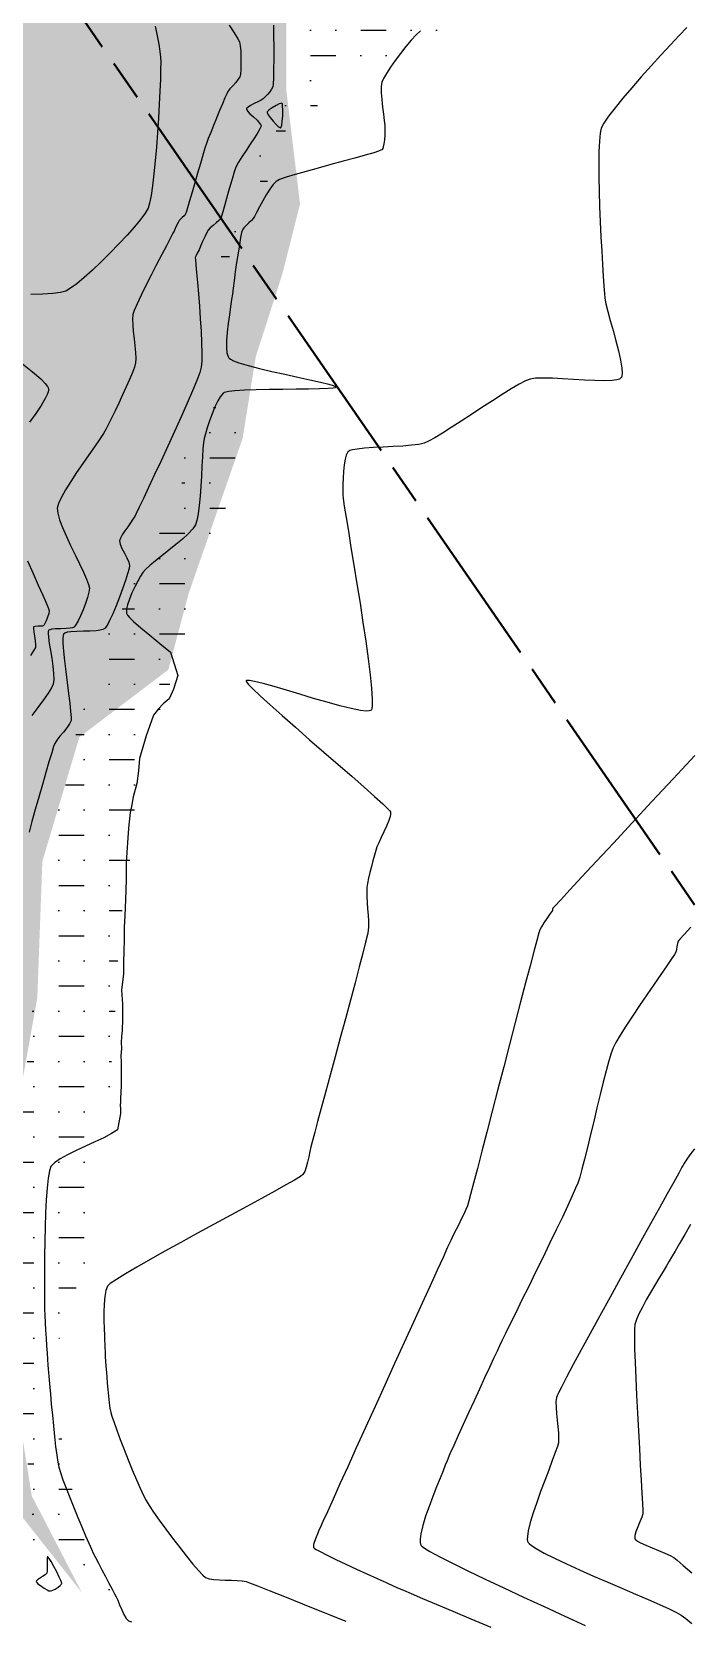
# Model space of a CAD drawing. Header units: metres. Extents: x 708941 to 724052, y 5405153 to 5413472.
# Drawn here: x 709166 to 709264.1, y 5411507.8 to 5411744.8 of the extents above; entities that cross this region are included whole.
import ezdxf

# ---------------------------------------------------------------- set-up
doc = ezdxf.new("R2010")
doc.units = ezdxf.units.M
doc.header["$LTSCALE"] = 12.7
doc.header["$MEASUREMENT"] = 0
doc.linetypes.add('ACAD_ISO08W100', pattern=[36, 24, -3, 6, -3])
for name, color, linetype in [('CONT-MJR1', 252, 'Continuous'), ('CONT-MNR1', 251, 'Continuous'), ('rio', 251, 'Continuous')]:
    doc.layers.add(name, color=color, linetype=linetype)
doc.layers.add('corte', color=214, linetype='ACAD_ISO08W100', lineweight=40)

msp = doc.modelspace()

# ---------------------------------------------------------------- hatches: boundary and pattern name
at = {"layer": 'rio'}
h = msp.add_hatch(dxfattribs=at)
h.set_pattern_fill('MUDST', color=256, scale=15, style=0)
h.paths.add_polyline_path([(709010.72, 5411936.38), (709004.98, 5411946.45), (709001.25, 5411958.08), (708996.13, 5411975.99), (709012.7, 5411962.98), (709030.78, 5411956.49), (709044.53, 5411951.18), (709074.83, 5411950.28), (709089.61, 5411951.82), (709102.43, 5411952.02), (709123.56, 5411954.63), (709134.73, 5411956.95), (709145.4, 5411956.95), (709168.41, 5411955.62), (709183.3, 5411955.53), (709187.67, 5411955.43), (709193.87, 5411958.4), (709194.56, 5411957.99), (709200.68, 5411965.39), (709203.1, 5411977.2), (709205.58, 5411984.02), (709211.33, 5411990.28), (709223.71, 5411994.78), (709231.07, 5411997.27), (709241.21, 5411994.8), (709265.58, 5411997.08), (709286.39, 5412000.38), (709297.9, 5412001.91), (709315.21, 5411997.24), (709326.72, 5411992.03), (709345.09, 5411985.93), (709355.27, 5411979.45), (709376.46, 5411975.37), (709391.72, 5411975.3), (709413.08, 5411978.61), (709438.83, 5411980.92), (709461.63, 5411986.21), (709475.6, 5411989.01), (709492.86, 5411992.74), (709503.45, 5411993.79), (709515.24, 5411993.79), (709532.63, 5411987.71), (709547.37, 5411983.51), (709564.71, 5411977.95), (709575.63, 5411973.62), (709587.68, 5411967.04), (709601.87, 5411958.6), (709607.56, 5411954.31), (709621.49, 5411940.03), (709647.9, 5411909.14), (709660.4, 5411897.76), (709669.81, 5411887.81), (709676.49, 5411876.15), (709682.2, 5411869.04), (709705.75, 5411878.05), (709736, 5411893.04), (709750.64, 5411899.41), (709758.05, 5411906.33), (709764.85, 5411916.27), (709770.13, 5411926.57), (709778.25, 5411949.25), (709785.66, 5411970.64), (709786.5, 5411979.16), (709785.1, 5411992.95), (709785.1, 5412008.74), (709787.55, 5412022.89), (709795.83, 5412039.06), (709803.3, 5412045.65), (709812.9, 5412054.28), (709814.49, 5412059.03), (709815.9, 5412060.78), (709822.13, 5412063.75), (709825.31, 5412072.01), (709847.55, 5412106.6), (709866.9, 5412128.06), (709875.05, 5412136.05), (709882.93, 5412155.32), (709888.97, 5412168.35), (709893.2, 5412182.51), (709907.24, 5412209.92), (709938.47, 5412236.97), (709971.6, 5412250.13), (709991.71, 5412252.94), (710005.1, 5412261.1), (710014.56, 5412263.33), (710040.82, 5412267.64), (710057.91, 5412266.41), (710076.56, 5412261.93), (710102.9, 5412255.3), (710112.79, 5412247.31), (710119.45, 5412240.72), (710131.28, 5412231.78), (710145.37, 5412209.63), (710149.4, 5412194.25), (710150.27, 5412166.43), (710139.83, 5412142.28), (710130.23, 5412129.69), (710126.33, 5412121.71), (710117.73, 5412100.96), (710114.13, 5412096.47), (710111.94, 5412085.44), (710111.94, 5412063.54), (710117.58, 5412054.18), (710137.74, 5412018.92), (710146.76, 5412008.05), (710171.4, 5411997.24), (710179.97, 5411993.95), (710184.25, 5412001.58), (710190.69, 5412018), (710194.77, 5412034.37), (710197.31, 5412050.49), (710197.31, 5412064.26), (710199.32, 5412079.72), (710201.37, 5412092.19), (710205.73, 5412098.48), (710214.95, 5412120.36), (710219.48, 5412128.98), (710230.13, 5412139.36), (710235.6, 5412142.44), (710241.85, 5412140.68), (710250.27, 5412138.84), (710280.27, 5412139.46), (710296.04, 5412143.18), (710311.35, 5412143.18), (710329.27, 5412144.22), (710333.88, 5412147.83), (710359.32, 5412147.31), (710368.97, 5412148.45), (710370.82, 5412151.38), (710390.46, 5412160.63), (710398.15, 5412171.03), (710408.65, 5412192.1), (710415.95, 5412204.58), (710425.69, 5412246.2), (710427.89, 5412275.36), (710429.04, 5412328.01), (710428.04, 5412335.01), (710422.46, 5412340.84), (710414.39, 5412351.33), (710395.98, 5412353.91), (710387.66, 5412360.04), (710378.34, 5412372.12), (710377.12, 5412383.36), (710377.12, 5412396.81), (710371.6, 5412397.8), (710368.77, 5412410.55), (710362.93, 5412436.03), (710362.93, 5412455.01), (710369.68, 5412482.49), (710374.05, 5412500.93), (710382.11, 5412513.13), (710396.48, 5412526.77), (710413.79, 5412540.1), (710438.62, 5412552.3), (710472.36, 5412570.37), (710507.51, 5412590.61), (710519.7, 5412579.46), (710499.92, 5412572.63), (710480.98, 5412561.98), (710445.54, 5412543.55), (710413.79, 5412532.5), (710411.05, 5412528.12), (710405.76, 5412520.43), (710394.25, 5412506.93), (710388.85, 5412494.92), (710386.47, 5412476.01), (710382.71, 5412446.17), (710388.72, 5412397.62), (710394.97, 5412383.05), (710398.02, 5412368.11), (710411.09, 5412363.15), (710426.51, 5412356), (710442.45, 5412348.49), (710447.05, 5412337.14), (710447.05, 5412315.92), (710441.78, 5412260.07), (710441.78, 5412194.92), (710437.48, 5412190.86), (710437.48, 5412179.96), (710422.82, 5412173.29), (710418.74, 5412164.82), (710409.45, 5412149.84), (710394.78, 5412136.49), (710379.86, 5412129.78), (710371.88, 5412127.03), (710311.73, 5412127.03), (710308.89, 5412124), (710254.14, 5412121.42), (710236.99, 5412126.6), (710229.16, 5412118.66), (710218.68, 5412095.96), (710213.59, 5412055.1), (710203.57, 5412019.88), (710201.34, 5412006.55), (710198.59, 5411993.54), (710194.4, 5411986.49), (710188.54, 5411983.77), (710175.67, 5411983.77), (710136.96, 5411996.55), (710120.35, 5412009.39), (710098.73, 5412043.32), (710098.73, 5412061.02), (710096.67, 5412091.87), (710100.83, 5412110.83), (710110.63, 5412117.13), (710123.77, 5412149.24), (710130.92, 5412166.36), (710128.79, 5412197.14), (710123.8, 5412211.38), (710113.15, 5412223.6), (710085.02, 5412238.46), (710058.13, 5412249.84), (710029.73, 5412249.84), (710015.06, 5412246.32), (710001.6, 5412242.56), (709992.04, 5412242.56), (709972.27, 5412238.6), (709963.64, 5412235.76), (709954.26, 5412232.26), (709954.26, 5412228.55), (709945.86, 5412220.35), (709925.83, 5412192.24), (709917.05, 5412177.32), (709899.37, 5412144.55), (709894.3, 5412133.07), (709891.48, 5412127.42), (709886.71, 5412118.47), (709886.71, 5412100.95), (709884.61, 5412095.01), (709863.2, 5412086.46), (709839.07, 5412054.84), (709818.25, 5412032.92), (709804.19, 5412017.18), (709804.19, 5411995.52), (709809.04, 5411990.11), (709796.13, 5411953.84), (709781.68, 5411916.41), (709768.27, 5411889.66), (709746.93, 5411879.08), (709713.1, 5411863.01), (709689.29, 5411855.41), (709697.02, 5411835.95), (709708.2, 5411825.46), (709725.86, 5411817.9), (709778.24, 5411813.93), (709792.75, 5411813.93), (709806.43, 5411818.64), (709820.66, 5411821.87), (709831.69, 5411824.63), (709853.8, 5411835.25), (709879.02, 5411846.88), (709921.68, 5411861.15), (709947.96, 5411871.32), (709969.09, 5411879.92), (709979.29, 5411886.02), (709982.27, 5411909.39), (709987.23, 5411923.13), (709997.03, 5411933.25), (710000.38, 5411927.93), (710000.38, 5411906.72), (709997.04, 5411893.11), (709991.96, 5411879.15), (709967.58, 5411866.46), (709951.2, 5411859.77), (709918.84, 5411852.05), (709894.39, 5411845.25), (709864.94, 5411830.28), (709840.16, 5411819.17), (709812.7, 5411811), (709801.26, 5411807.45), (709779.31, 5411803.47), (709766.14, 5411803.47), (709756.94, 5411797.7), (709737.23, 5411795.78), (709715.18, 5411796.68), (709708.1, 5411801.85), (709698.23, 5411815.71), (709693.86, 5411826.48), (709676.55, 5411857.93), (709667.66, 5411869.47), (709661.18, 5411881.7), (709649.81, 5411896.98), (709627.11, 5411919.87), (709613.01, 5411936.78), (709604.72, 5411946.98), (709591.67, 5411954.52), (709575.87, 5411964.64), (709557.6, 5411970.47), (709551.42, 5411973.23), (709538.02, 5411976.43), (709518.15, 5411979.68), (709504.01, 5411982), (709494.29, 5411985.04), (709479.8, 5411980.64), (709442.42, 5411967.64), (709425.43, 5411960.31), (709402.9, 5411951.24), (709383.6, 5411945.23), (709362.15, 5411938.26), (709331.55, 5411930.11), (709320.42, 5411924.96), (709306.56, 5411912.14), (709285.88, 5411895.62), (709279.31, 5411870.27), (709273.83, 5411857.41), (709264.69, 5411829.66), (709254.13, 5411801.64), (709246.31, 5411791.25), (709237.29, 5411777.87), (709219.52, 5411767.13), (709208.6, 5411765.29), (709203.92, 5411751.48), (709203.91, 5411735.92), (709205.94, 5411719.08), (709203.34, 5411708.78), (709199.33, 5411696.28), (709197.39, 5411684.19), (709189.35, 5411661.06), (709186.31, 5411649.66), (709173.04, 5411639.59), (709167.53, 5411621.08), (709166.78, 5411600.74), (709164.06, 5411585.63), (709162.73, 5411558.53), (709162.73, 5411546.6), (709165.95, 5411526.5), (709173.44, 5411512.03), (709050.6, 5411667.95), (709021.23, 5411751.02), (709026.33, 5411756.01), (709028.1, 5411762.18), (709028.65, 5411783.35), (709023.38, 5411795.31), (709011.24, 5411823.29), (709005.01, 5411832.77), (709001.76, 5411870.86)])
h = msp.add_hatch(dxfattribs=at)
h.set_pattern_fill('MUDST', color=256, scale=15, style=0)
h.paths.add_polyline_path([(709192.56, 5411705.54), (709196.49, 5411719.17), (709197.28, 5411726.14), (709203.14, 5411730.58), (709203.96, 5411738.14), (709204.17, 5411754.09), (709204.14, 5411760.27), (709204.5, 5411763.38), (709208.76, 5411764.04), (709211.91, 5411767.38), (709219.27, 5411767.38), (709229.21, 5411772.89), (709233.54, 5411776.08), (709238.48, 5411782.88), (709241.37, 5411786.48), (709246.31, 5411789.83), (709248.84, 5411797.35), (709249.81, 5411800.95), (709253.93, 5411801.19), (709256.32, 5411808.87), (709256.32, 5411816.27), (709258.76, 5411819.37), (709261.11, 5411820.06), (709263.85, 5411827.89), (709263.83, 5411836.58), (709264.46, 5411838.58), (709268.07, 5411838.71), (709270.18, 5411846.45), (709271.44, 5411850.09), (709271.39, 5411854.4), (709271.44, 5411857.13), (709275.24, 5411861.27), (709277.1, 5411865.03), (709278.85, 5411872.76), (709278.82, 5411876.68), (709278.92, 5411883.48), (709283.1, 5411883.69), (709284.91, 5411891.15), (709286.54, 5411899.23), (709293.61, 5411902.42), (709300.22, 5411906.63), (709301.47, 5411909.93), (709309.73, 5411918.06), (709317.35, 5411921), (709324.23, 5411927.87), (709328.8, 5411928.71), (709331.7, 5411932.11), (709338.6, 5411932.53), (709346.22, 5411936.19), (709350.21, 5411936.16), (709353.9, 5411936.1), (709364.58, 5411940.36), (709348.91, 5411932.26), (709329.89, 5411924.46), (709316.29, 5411913.26), (709304.22, 5411900.04), (709290.35, 5411890.88), (709281.5, 5411875.18), (709276.16, 5411858.14), (709271.53, 5411841.39), (709271.06, 5411839.83), (709266.8, 5411823.09), (709261.74, 5411805.43), (709253.32, 5411789.57), (709246.13, 5411773.16), (709239.89, 5411755.86), (709228.72, 5411743.85), (709212.29, 5411739.13), (709202.17, 5411724.7)])
h = msp.add_hatch(dxfattribs=at)
h.set_pattern_fill('MUDST', color=256, scale=15, style=0)
h.paths.add_polyline_path([(709179.16, 5411511.08), (709168.54, 5411517.14), (709166.1, 5411519.79), (709165.95, 5411526.5), (709164.27, 5411540.12), (709163.23, 5411550.57), (709163.29, 5411561.23), (709163.97, 5411577.83), (709166.97, 5411608.35), (709166.97, 5411617.39), (709166.48, 5411628.8), (709171.12, 5411632.64), (709174.65, 5411651.21), (709174.63, 5411655.42), (709180.23, 5411659.32), (709181.97, 5411670.76), (709186.39, 5411674.16), (709188.44, 5411677.7), (709189.06, 5411685.13), (709190.98, 5411687.88), (709193.26, 5411688.85), (709198.28, 5411684.61), (709192.38, 5411665.94), (709182.63, 5411635.29), (709179.08, 5411611.27), (709178.15, 5411594.86), (709175.73, 5411567.01), (709168.9, 5411546.43), (709171.19, 5411529.32)])

# ---------------------------------------------------------------- linework, layer by layer
at = {"layer": 'CONT-MJR1', "elevation": 230, "flags": 128}
msp.add_lwpolyline([(709263.59, 5411745.41), (709262.45, 5411744.2), (709261.15, 5411742.8), (709259.74, 5411741.28), (709258.28, 5411739.67), (709256.8, 5411738.03), (709255.38, 5411736.41), (709254.06, 5411734.86), (709252.89, 5411733.43), (709251.93, 5411732.18), (709251.23, 5411731.16), (709250.84, 5411730.41), (709250.67, 5411729.63), (709250.56, 5411728.45), (709250.49, 5411726.93), (709250.47, 5411725.13), (709250.48, 5411723.11), (709250.53, 5411720.95), (709250.6, 5411718.7), (709250.69, 5411716.42), (709250.79, 5411714.18), (709250.9, 5411712.04), (709251.02, 5411710.07), (709251.13, 5411708.32), (709251.23, 5411706.86), (709251.31, 5411705.76), (709251.38, 5411705.07), (709251.53, 5411704.21), (709251.81, 5411703.06), (709252.19, 5411701.7), (709252.6, 5411700.22), (709253.03, 5411698.69), (709253.41, 5411697.19), (709253.72, 5411695.81), (709253.92, 5411694.63), (709253.96, 5411693.88), (709253.91, 5411693.45), (709253.84, 5411693.25), (709253.78, 5411693.17), (709253.72, 5411693.11), (709253.55, 5411693), (709253.17, 5411692.88), (709252.45, 5411692.79), (709251.28, 5411692.74), (709249.88, 5411692.77), (709248.33, 5411692.84), (709246.7, 5411692.94), (709245.08, 5411693.04), (709243.55, 5411693.12), (709242.18, 5411693.15), (709241.05, 5411693.12), (709240.24, 5411692.99), (709239.56, 5411692.71), (709238.61, 5411692.21), (709237.43, 5411691.52), (709236.08, 5411690.69), (709234.61, 5411689.75), (709233.06, 5411688.75), (709231.49, 5411687.73), (709229.95, 5411686.72), (709228.49, 5411685.78), (709227.16, 5411684.94), (709226.01, 5411684.24), (709225.09, 5411683.73), (709224.45, 5411683.44), (709223.65, 5411683.25), (709222.56, 5411683.12), (709221.25, 5411683.01), (709219.81, 5411682.92), (709218.32, 5411682.85), (709216.87, 5411682.77), (709215.55, 5411682.68), (709214.43, 5411682.56), (709213.74, 5411682.43), (709213.37, 5411682.32), (709213.2, 5411682.24), (709213.14, 5411682.19), (709213.08, 5411682.13), (709212.97, 5411681.96), (709212.83, 5411681.63), (709212.67, 5411681.05), (709212.52, 5411680.19), (709212.42, 5411679.22), (709212.36, 5411678.22), (709212.33, 5411677.26), (709212.31, 5411676.42), (709212.31, 5411675.77), (709212.37, 5411675.18), (709212.54, 5411674.02), (709212.8, 5411672.37), (709213.14, 5411670.3), (709213.53, 5411667.9), (709213.97, 5411665.26), (709214.42, 5411662.46), (709214.88, 5411659.58), (709215.32, 5411656.7), (709215.73, 5411653.91), (709216.09, 5411651.29), (709216.39, 5411648.92), (709216.59, 5411646.89), (709216.7, 5411645.27), (709216.69, 5411644.34), (709216.64, 5411643.87), (709216.57, 5411643.69), (709216.53, 5411643.63), (709216.46, 5411643.59), (709216.26, 5411643.52), (709215.81, 5411643.5), (709214.96, 5411643.59), (709213.56, 5411643.86), (709211.86, 5411644.28), (709209.96, 5411644.8), (709207.94, 5411645.39), (709205.89, 5411646), (709203.9, 5411646.6), (709202.06, 5411647.14), (709200.45, 5411647.6), (709199.17, 5411647.92), (709198.43, 5411648.05), (709198.08, 5411648.07), (709197.95, 5411648.04), (709197.92, 5411648.01), (709197.92, 5411647.97), (709197.98, 5411647.84), (709198.23, 5411647.52), (709198.83, 5411646.87), (709199.98, 5411645.77), (709201.48, 5411644.4), (709203.26, 5411642.81), (709205.25, 5411641.07), (709207.36, 5411639.23), (709209.51, 5411637.37), (709211.64, 5411635.53), (709213.66, 5411633.77), (709215.49, 5411632.17), (709217.06, 5411630.77), (709218.29, 5411629.64), (709218.98, 5411628.97), (709219.3, 5411628.62), (709219.41, 5411628.48), (709219.43, 5411628.43), (709219.44, 5411628.34), (709219.44, 5411628.13), (709219.38, 5411627.76), (709219.19, 5411627.17), (709218.85, 5411626.34), (709218.44, 5411625.47), (709218.02, 5411624.62), (709217.66, 5411623.86), (709217.41, 5411623.25), (709217.25, 5411622.71), (709217.04, 5411622.01), (709216.81, 5411621.18), (709216.57, 5411620.3), (709216.35, 5411619.41), (709216.15, 5411618.56), (709215.99, 5411617.8), (709215.9, 5411617.2), (709215.88, 5411616.59), (709215.9, 5411615.81), (709215.94, 5411614.93), (709216.01, 5411613.99), (709216.07, 5411613.05), (709216.12, 5411612.15), (709216.14, 5411611.37), (709216.1, 5411610.74), (709215.99, 5411610.16), (709215.71, 5411609.02), (709215.29, 5411607.39), (709214.76, 5411605.35), (709214.14, 5411602.99), (709213.45, 5411600.38), (709212.71, 5411597.62), (709211.94, 5411594.78), (709211.18, 5411591.94), (709210.44, 5411589.19), (709209.74, 5411586.61), (709209.1, 5411584.28), (709208.56, 5411582.28), (709208.13, 5411580.69), (709207.83, 5411579.6), (709207.69, 5411579.09), (709207.56, 5411578.54), (709207.41, 5411577.84), (709207.25, 5411577.05), (709207.07, 5411576.24), (709206.86, 5411575.48), (709206.63, 5411574.84), (709206.38, 5411574.38), (709206, 5411574.1), (709205.13, 5411573.58), (709203.82, 5411572.84), (709202.16, 5411571.91), (709200.19, 5411570.83), (709197.99, 5411569.63), (709195.62, 5411568.34), (709193.15, 5411566.99), (709190.65, 5411565.63), (709188.18, 5411564.27), (709185.8, 5411562.95), (709183.58, 5411561.71), (709181.6, 5411560.58), (709179.9, 5411559.58), (709178.56, 5411558.76), (709177.65, 5411558.14), (709177.23, 5411557.76), (709176.99, 5411557.12), (709176.83, 5411556.2), (709176.74, 5411555.09), (709176.7, 5411553.87), (709176.71, 5411552.62), (709176.74, 5411551.45), (709176.78, 5411550.42), (709176.81, 5411549.63), (709176.83, 5411549.16), (709176.84, 5411548.64), (709176.87, 5411547.98), (709176.91, 5411547.25), (709176.96, 5411546.52), (709177, 5411545.86), (709177.04, 5411545.34), (709177.08, 5411544.88), (709177.13, 5411544.17), (709177.2, 5411543.3), (709177.28, 5411542.33), (709177.38, 5411541.33), (709177.49, 5411540.38), (709177.6, 5411539.55), (709177.73, 5411538.92), (709177.9, 5411538.35), (709178.21, 5411537.44), (709178.64, 5411536.27), (709179.15, 5411534.91), (709179.72, 5411533.42), (709180.33, 5411531.87), (709180.94, 5411530.35), (709181.54, 5411528.9), (709182.1, 5411527.62), (709182.59, 5411526.56), (709182.98, 5411525.8), (709183.44, 5411525.06), (709184.12, 5411524.06), (709184.96, 5411522.87), (709185.92, 5411521.54), (709186.95, 5411520.16), (709188, 5411518.79), (709189.03, 5411517.48), (709189.98, 5411516.31), (709190.8, 5411515.35), (709191.44, 5411514.66), (709191.87, 5411514.31), (709192.38, 5411514.13), (709193.08, 5411514.01), (709193.91, 5411513.95), (709194.8, 5411513.92), (709195.7, 5411513.9), (709196.56, 5411513.87), (709197.31, 5411513.82), (709197.89, 5411513.73), (709198.42, 5411513.54), (709199.59, 5411513.09), (709201.35, 5411512.39), (709203.61, 5411511.49), (709206.31, 5411510.4), (709209.39, 5411509.16), (709212.77, 5411507.79)], dxfattribs=at)
at = {"layer": 'CONT-MNR1', "flags": 128}
for points, elevation in [([(709201.96, 5411745.77), (709201.99, 5411744.15), (709202.01, 5411742.42), (709202.01, 5411740.73), (709201.99, 5411739.17), (709201.97, 5411737.88), (709201.93, 5411736.96), (709201.89, 5411736.54), (709201.71, 5411736.22), (709201.42, 5411735.83), (709201.08, 5411735.42), (709200.73, 5411735.06), (709200.46, 5411734.79), (709200.14, 5411734.59), (709199.65, 5411734.34), (709199.09, 5411734.06), (709198.54, 5411733.77), (709198.2, 5411733.55), (709198.02, 5411733.4), (709197.96, 5411733.31), (709197.95, 5411733.26), (709197.95, 5411733.22), (709197.99, 5411733.11), (709198.15, 5411732.9), (709198.47, 5411732.56), (709198.99, 5411732.08), (709199.53, 5411731.58), (709199.87, 5411731.21), (709200.05, 5411730.97), (709200.12, 5411730.83), (709200.13, 5411730.77), (709200.13, 5411730.72), (709200.09, 5411730.58), (709199.96, 5411730.29), (709199.66, 5411729.77), (709199.15, 5411728.95), (709198.53, 5411728.03), (709197.89, 5411727.07), (709197.28, 5411726.14), (709196.76, 5411725.31), (709196.42, 5411724.66), (709196.18, 5411724.03), (709195.91, 5411723.16), (709195.6, 5411722.13), (709195.29, 5411721.01), (709194.99, 5411719.89), (709194.7, 5411718.84), (709194.45, 5411717.95), (709194.25, 5411717.29), (709194.12, 5411716.95), (709193.85, 5411716.64), (709193.43, 5411716.27), (709192.97, 5411715.89), (709192.55, 5411715.52), (709192.25, 5411715.21), (709192.04, 5411714.83), (709191.74, 5411714.22), (709191.42, 5411713.51), (709191.12, 5411712.83), (709190.88, 5411712.28), (709190.76, 5411712.01), (709190.62, 5411711.74), (709190.44, 5411711.41), (709190.33, 5411711.14), (709190.35, 5411710.83), (709190.42, 5411710.04), (709190.52, 5411708.86), (709190.65, 5411707.38), (709190.79, 5411705.68), (709190.94, 5411703.85), (709191.07, 5411701.97), (709191.19, 5411700.12), (709191.27, 5411698.4), (709191.31, 5411696.87), (709191.3, 5411695.64), (709191.21, 5411694.78), (709190.99, 5411693.99), (709190.54, 5411692.78), (709189.9, 5411691.22), (709189.12, 5411689.38), (709188.22, 5411687.35), (709187.25, 5411685.19), (709186.24, 5411682.99), (709185.24, 5411680.81), (709184.27, 5411678.74), (709183.37, 5411676.84), (709182.59, 5411675.19), (709181.96, 5411673.87), (709181.51, 5411672.95), (709181.29, 5411672.51), (709181.03, 5411672.08), (709180.67, 5411671.55), (709180.25, 5411670.96), (709179.82, 5411670.36), (709179.44, 5411669.78), (709179.17, 5411669.26), (709179.05, 5411668.86), (709179.13, 5411668.37), (709179.4, 5411667.74), (709179.76, 5411667.03), (709180.13, 5411666.33), (709180.41, 5411665.69), (709180.53, 5411665.19), (709180.45, 5411664.74), (709180.23, 5411663.97), (709179.9, 5411662.94), (709179.49, 5411661.74), (709179.02, 5411660.46), (709178.52, 5411659.18), (709178.03, 5411657.99), (709177.56, 5411656.98), (709177.22, 5411656.35), (709177, 5411656), (709176.87, 5411655.85), (709176.81, 5411655.8), (709176.74, 5411655.75), (709176.54, 5411655.66), (709176.17, 5411655.56), (709175.55, 5411655.47), (709174.63, 5411655.42), (709173.64, 5411655.41), (709172.66, 5411655.38), (709171.78, 5411655.33), (709171.22, 5411655.24), (709170.9, 5411655.13), (709170.75, 5411655.03), (709170.7, 5411654.98), (709170.67, 5411654.92), (709170.62, 5411654.76), (709170.58, 5411654.38), (709170.59, 5411653.64), (709170.67, 5411652.42), (709170.82, 5411650.97), (709171.01, 5411649.38), (709171.22, 5411647.73), (709171.42, 5411646.13), (709171.61, 5411644.68), (709171.75, 5411643.45), (709171.83, 5411642.56), (709171.81, 5411642.08), (709171.58, 5411641.6), (709171.17, 5411641.01), (709170.66, 5411640.37), (709170.14, 5411639.74), (709169.69, 5411639.16), (709169.39, 5411638.68), (709169.21, 5411638.2), (709168.92, 5411637.26), (709168.52, 5411635.94), (709168.06, 5411634.35), (709167.54, 5411632.56), (709167.01, 5411630.68), (709166.48, 5411628.8), (709165.98, 5411627.02), (709165.54, 5411625.42)], 228), ([(709184.36, 5411745.61), (709184.65, 5411744.19), (709184.89, 5411742.91), (709185.06, 5411741.81), (709185.15, 5411740.97), (709185.17, 5411740.24), (709185.16, 5411739.12), (709185.12, 5411737.65), (709185.05, 5411735.91), (709184.95, 5411733.97), (709184.84, 5411731.89), (709184.7, 5411729.74), (709184.54, 5411727.59), (709184.36, 5411725.51), (709184.17, 5411723.57), (709183.97, 5411721.82), (709183.75, 5411720.35), (709183.52, 5411719.21), (709183.29, 5411718.47), (709182.87, 5411717.75), (709182.17, 5411716.8), (709181.25, 5411715.69), (709180.15, 5411714.44), (709178.93, 5411713.13), (709177.64, 5411711.79), (709176.31, 5411710.48), (709175.01, 5411709.25), (709173.78, 5411708.14), (709172.68, 5411707.21), (709171.74, 5411706.52), (709171.02, 5411706.09), (709170.25, 5411705.89), (709169.07, 5411705.75), (709167.56, 5411705.66), (709165.81, 5411705.62)], 226), ([(709195.37, 5411745.78), (709196.14, 5411744.59), (709196.67, 5411743.72), (709196.9, 5411743.25), (709197.02, 5411742.66), (709197.09, 5411741.85), (709197.12, 5411740.94), (709197.12, 5411740), (709197.1, 5411739.15), (709197.04, 5411738.47), (709196.97, 5411738.06), (709196.74, 5411737.68), (709196.35, 5411737.21), (709195.9, 5411736.72), (709195.48, 5411736.27), (709195.19, 5411735.89), (709195.02, 5411735.54), (709194.73, 5411734.9), (709194.36, 5411734.03), (709193.94, 5411733.01), (709193.49, 5411731.91), (709193.04, 5411730.8), (709192.63, 5411729.76), (709192.27, 5411728.84), (709192.01, 5411728.13), (709191.77, 5411727.41), (709191.46, 5411726.38), (709191.08, 5411725.11), (709190.67, 5411723.7), (709190.25, 5411722.25), (709189.84, 5411720.85), (709189.47, 5411719.58), (709189.16, 5411718.54), (709188.95, 5411717.82), (709188.84, 5411717.51), (709188.66, 5411717.31), (709188.38, 5411717.08), (709188.11, 5411716.85), (709187.91, 5411716.65), (709187.75, 5411716.35), (709187.54, 5411715.9), (709187.34, 5411715.42), (709187.17, 5411715.06), (709187, 5411714.72), (709186.6, 5411713.97), (709186.03, 5411712.88), (709185.33, 5411711.55), (709184.55, 5411710.05), (709183.75, 5411708.48), (709182.97, 5411706.93), (709182.26, 5411705.48), (709181.66, 5411704.22), (709181.24, 5411703.23), (709181.03, 5411702.61), (709180.96, 5411701.92), (709181, 5411701.05), (709181.09, 5411700.06), (709181.21, 5411699), (709181.33, 5411697.94), (709181.43, 5411696.95), (709181.47, 5411696.07), (709181.41, 5411695.39), (709181.25, 5411694.79), (709180.95, 5411693.96), (709180.54, 5411692.95), (709180.04, 5411691.82), (709179.5, 5411690.62), (709178.94, 5411689.41), (709178.38, 5411688.24), (709177.86, 5411687.17), (709177.4, 5411686.26), (709177.04, 5411685.56), (709176.64, 5411684.89), (709176.04, 5411683.99), (709175.29, 5411682.91), (709174.44, 5411681.69), (709173.54, 5411680.38), (709172.63, 5411679.05), (709171.76, 5411677.74), (709170.99, 5411676.5), (709170.37, 5411675.38), (709169.94, 5411674.44), (709169.75, 5411673.73), (709169.82, 5411673), (709170.1, 5411672.02), (709170.55, 5411670.85), (709171.11, 5411669.54), (709171.75, 5411668.16), (709172.41, 5411666.77), (709173.06, 5411665.43), (709173.64, 5411664.21), (709174.11, 5411663.16), (709174.43, 5411662.34), (709174.55, 5411661.82), (709174.47, 5411661.22), (709174.27, 5411660.44), (709173.97, 5411659.54), (709173.61, 5411658.6), (709173.23, 5411657.71), (709172.85, 5411656.93), (709172.57, 5411656.44), (709172.39, 5411656.17), (709172.29, 5411656.05), (709172.25, 5411656.01), (709172.18, 5411655.97), (709172.01, 5411655.9), (709171.67, 5411655.83), (709171.09, 5411655.79), (709170.28, 5411655.77), (709169.48, 5411655.75), (709168.95, 5411655.7), (709168.64, 5411655.62), (709168.51, 5411655.55), (709168.46, 5411655.5), (709168.44, 5411655.46), (709168.41, 5411655.34), (709168.4, 5411655.05), (709168.44, 5411654.49), (709168.57, 5411653.58), (709168.74, 5411652.51), (709168.92, 5411651.36), (709169.08, 5411650.2), (709169.2, 5411649.12), (709169.23, 5411648.21), (709169.15, 5411647.52), (709168.89, 5411646.95), (709168.39, 5411646.15), (709167.7, 5411645.16), (709166.87, 5411644.04), (709165.95, 5411642.84)], 227), ([(709223.89, 5411744.91), (709223.26, 5411744.31), (709222.52, 5411743.51), (709221.73, 5411742.56), (709220.92, 5411741.53), (709220.14, 5411740.48), (709219.43, 5411739.47), (709218.84, 5411738.55), (709218.39, 5411737.79), (709218.15, 5411737.25), (709218.05, 5411736.59), (709218.05, 5411735.69), (709218.12, 5411734.65), (709218.23, 5411733.55), (709218.36, 5411732.48), (709218.48, 5411731.53), (709218.57, 5411730.79), (709218.6, 5411730.35), (709218.58, 5411729.9), (709218.56, 5411729.32), (709218.51, 5411728.67), (709218.43, 5411728.05), (709218.34, 5411727.62), (709218.26, 5411727.37), (709218.19, 5411727.24), (709218.15, 5411727.19), (709218.12, 5411727.16), (709217.99, 5411727.1), (709217.64, 5411726.97), (709216.92, 5411726.74), (709215.67, 5411726.37), (709214.12, 5411725.95), (709212.37, 5411725.47), (709210.51, 5411724.97), (709208.64, 5411724.46), (709206.85, 5411723.96), (709205.23, 5411723.49), (709203.88, 5411723.08), (709202.89, 5411722.73), (709202.36, 5411722.47), (709201.92, 5411722.02), (709201.43, 5411721.32), (709200.9, 5411720.47), (709200.38, 5411719.55), (709199.89, 5411718.65), (709199.47, 5411717.85), (709199.15, 5411717.25), (709198.96, 5411716.93), (709198.69, 5411716.64), (709198.32, 5411716.29), (709197.91, 5411715.91), (709197.56, 5411715.55), (709197.34, 5411715.24), (709197.23, 5411714.86), (709197.08, 5411714.09), (709196.9, 5411713.01), (709196.7, 5411711.74), (709196.48, 5411710.35), (709196.28, 5411708.96), (709196.1, 5411707.65), (709195.95, 5411706.52), (709195.85, 5411705.67), (709195.74, 5411704.85), (709195.59, 5411703.79), (709195.41, 5411702.58), (709195.23, 5411701.29), (709195.08, 5411699.98), (709194.99, 5411698.75), (709194.98, 5411697.65), (709195.05, 5411696.91), (709195.16, 5411696.48), (709195.26, 5411696.25), (709195.32, 5411696.16), (709195.38, 5411696.09), (709195.56, 5411695.95), (709196, 5411695.73), (709196.83, 5411695.42), (709198.22, 5411695.01), (709199.89, 5411694.57), (709201.75, 5411694.13), (709203.69, 5411693.7), (709205.6, 5411693.28), (709207.4, 5411692.89), (709208.97, 5411692.53), (709210.21, 5411692.22), (709210.9, 5411692.01), (709211.21, 5411691.89), (709211.3, 5411691.82), (709211.31, 5411691.79), (709211.29, 5411691.76), (709211.19, 5411691.71), (709210.86, 5411691.65), (709210.13, 5411691.58), (709208.83, 5411691.53), (709207.2, 5411691.49), (709205.34, 5411691.47), (709203.35, 5411691.45), (709201.34, 5411691.43), (709199.42, 5411691.39), (709197.67, 5411691.33), (709196.22, 5411691.24), (709195.33, 5411691.15), (709194.86, 5411691.05), (709194.65, 5411690.98), (709194.58, 5411690.94), (709194.5, 5411690.88), (709194.32, 5411690.7), (709194.05, 5411690.36), (709193.7, 5411689.76), (709193.26, 5411688.85), (709192.84, 5411687.83), (709192.45, 5411686.77), (709192.11, 5411685.74), (709191.84, 5411684.84), (709191.64, 5411684.13), (709191.54, 5411683.51), (709191.46, 5411682.57), (709191.38, 5411681.38), (709191.31, 5411680.01), (709191.23, 5411678.53), (709191.14, 5411677.01), (709191.04, 5411675.51), (709190.92, 5411674.12), (709190.77, 5411672.89), (709190.58, 5411671.91), (709190.36, 5411671.24), (709189.94, 5411670.64), (709189.27, 5411669.93), (709188.41, 5411669.14), (709187.44, 5411668.31), (709186.4, 5411667.47), (709185.36, 5411666.65), (709184.4, 5411665.88), (709183.56, 5411665.19), (709182.91, 5411664.61), (709182.51, 5411664.17), (709182.16, 5411663.62), (709181.75, 5411662.88), (709181.31, 5411662.03), (709180.89, 5411661.1), (709180.52, 5411660.18), (709180.23, 5411659.32), (709180.09, 5411658.72), (709180.06, 5411658.34), (709180.06, 5411658.12), (709180.08, 5411658.03), (709180.11, 5411657.97), (709180.21, 5411657.8), (709180.51, 5411657.46), (709181.13, 5411656.86), (709182.2, 5411655.92), (709183.54, 5411654.81), (709185.04, 5411653.58), (709186.64, 5411652.28), (709186.64, 5411652.28), (709186.64, 5411652.28), (709187.74, 5411648.81), (709187.1, 5411646.75), (709186.41, 5411645.32), (709185.52, 5411644.59), (709184.83, 5411643.85), (709184.83, 5411643.85), (709184.83, 5411643.85), (709184.83, 5411643.85), (709184.83, 5411643.85), (709184.1, 5411642.89), (709182.98, 5411639.78), (709181.99, 5411636.42), (709181.86, 5411634.56), (709181.61, 5411632.7), (709181.61, 5411632.7), (709181.07, 5411630.69), (709181.07, 5411630.69), (709181.07, 5411630.69), (709181.07, 5411630.69), (709181.07, 5411630.69), (709181.07, 5411630.69), (709180.82, 5411629.29), (709180.62, 5411628.35), (709180.62, 5411628.35), (709180.62, 5411628.35), (709180.38, 5411626.06), (709180.38, 5411626.06), (709180.02, 5411620.97), (709180.02, 5411618.31), (709179.9, 5411615.41), (709179.81, 5411612.99), (709179.73, 5411611.27), (709179.73, 5411609.47), (709179.66, 5411607.6), (709179.63, 5411606.18), (709179.63, 5411604.33), (709179.33, 5411601.89), (709179.48, 5411599.81), (709179.48, 5411598.63), (709179.47, 5411597.55), (709179.42, 5411595.85), (709179.33, 5411594.97), (709179.29, 5411594.1), (709179.33, 5411593.18), (709179.24, 5411592.07), (709179.29, 5411591.2), (709179.29, 5411590.6), (709179.29, 5411589.54), (709179.29, 5411588.71), (709179.29, 5411587.56), (709179.22, 5411586.72), (709179.19, 5411585.66), (709179.19, 5411585.17), (709179.19, 5411585.17), (709179.13, 5411584.75), (709179.19, 5411584.2), (709179.19, 5411583.5), (709179.19, 5411583.5), (709179.19, 5411583.5), (709179.19, 5411583.5), (709179.19, 5411583.5), (709178.73, 5411581.06), (709177.82, 5411580.5), (709176.67, 5411579.89), (709175.36, 5411579.27), (709173.97, 5411578.62), (709172.59, 5411577.98), (709171.3, 5411577.34), (709170.18, 5411576.73), (709169.32, 5411576.14), (709168.8, 5411575.59), (709168.58, 5411574.94), (709168.39, 5411573.84), (709168.24, 5411572.37), (709168.12, 5411570.6), (709168.02, 5411568.63), (709167.95, 5411566.53), (709167.9, 5411564.39), (709167.87, 5411562.28), (709167.85, 5411560.29), (709167.84, 5411558.5), (709167.84, 5411556.99), (709167.85, 5411555.84), (709167.85, 5411555.12), (709167.86, 5411554.35), (709167.9, 5411553.4), (709167.95, 5411552.32), (709168.01, 5411551.17), (709168.08, 5411549.99), (709168.16, 5411548.84), (709168.23, 5411547.76), (709168.3, 5411546.81), (709168.36, 5411546.03), (709168.42, 5411545.36), (709168.5, 5411544.37), (709168.6, 5411543.14), (709168.73, 5411541.71), (709168.86, 5411540.16), (709169.02, 5411538.54), (709169.18, 5411536.91), (709169.34, 5411535.33), (709169.51, 5411533.87), (709169.68, 5411532.57), (709169.84, 5411531.52), (709169.99, 5411530.76), (709170.23, 5411529.95), (709170.6, 5411528.89), (709171.07, 5411527.63), (709171.62, 5411526.23), (709172.21, 5411524.76), (709172.82, 5411523.28), (709173.42, 5411521.86), (709173.98, 5411520.55), (709174.47, 5411519.42), (709174.85, 5411518.53), (709175.11, 5411517.96), (709175.44, 5411517.28), (709175.88, 5411516.43), (709176.39, 5411515.46), (709176.93, 5411514.45), (709177.45, 5411513.47), (709177.92, 5411512.59), (709178.3, 5411511.9), (709178.53, 5411511.45), (709178.77, 5411510.93), (709179.05, 5411510.26), (709179.36, 5411509.51), (709179.69, 5411508.79), (709180.03, 5411508.2), (709180.36, 5411507.84), (709180.8, 5411507.71)], 229), ([(709164.58, 5411695.28), (709166.08, 5411694.06), (709167.29, 5411693.01), (709167.97, 5411692.31), (709168.3, 5411691.89), (709168.42, 5411691.67), (709168.44, 5411691.57), (709168.45, 5411691.47), (709168.43, 5411691.23), (709168.3, 5411690.8), (709167.97, 5411690.1), (709167.35, 5411689.05), (709166.55, 5411687.86), (709165.63, 5411686.57)], 226), ([(709165.31, 5411665.87), (709166.15, 5411663.98), (709166.92, 5411662.27), (709167.58, 5411660.79), (709168.1, 5411659.61), (709168.44, 5411658.81), (709168.56, 5411658.46), (709168.49, 5411658.06), (709168.32, 5411657.51), (709168.09, 5411656.95), (709167.9, 5411656.56), (709167.78, 5411656.35), (709167.71, 5411656.25), (709167.68, 5411656.23), (709167.64, 5411656.2), (709167.53, 5411656.17), (709167.3, 5411656.14), (709166.92, 5411656.13), (709166.48, 5411656.12), (709166.22, 5411656.03), (709166.2, 5411655.78), (709166.26, 5411655.29), (709166.37, 5411654.66), (709166.46, 5411653.99), (709166.52, 5411653.39), (709166.49, 5411652.96), (709166.28, 5411652.59), (709165.74, 5411651.8)], 226), ([(709264.77, 5411636.87), (709261.54, 5411633.4), (709258.4, 5411630.02), (709255.42, 5411626.81), (709252.64, 5411623.82), (709250.14, 5411621.12), (709247.95, 5411618.77), (709246.15, 5411616.83), (709244.79, 5411615.36), (709243.93, 5411614.43), (709243.63, 5411614.1), (709243.59, 5411613.94), (709243.56, 5411613.77), (709243.43, 5411613.58), (709243.12, 5411613.14), (709242.72, 5411612.55), (709242.29, 5411611.91), (709241.91, 5411611.32), (709241.66, 5411610.87), (709241.53, 5411610.41), (709241.23, 5411609.31), (709240.79, 5411607.66), (709240.23, 5411605.53), (709239.56, 5411602.99), (709238.82, 5411600.14), (709238.02, 5411597.05), (709237.17, 5411593.79), (709236.31, 5411590.45), (709235.44, 5411587.11), (709234.6, 5411583.85), (709233.79, 5411580.73), (709233.04, 5411577.86), (709232.37, 5411575.29), (709231.8, 5411573.12), (709231.35, 5411571.42), (709231.04, 5411570.26), (709230.89, 5411569.74), (709230.66, 5411569.19), (709230.35, 5411568.51), (709229.98, 5411567.75), (709229.59, 5411566.97), (709229.21, 5411566.22), (709228.87, 5411565.55), (709228.61, 5411565.01), (709228.4, 5411564.55), (709227.94, 5411563.55), (709227.26, 5411562.05), (709226.38, 5411560.12), (709225.33, 5411557.82), (709224.15, 5411555.22), (709222.85, 5411552.38), (709221.47, 5411549.35), (709220.04, 5411546.2), (709218.58, 5411543), (709217.12, 5411539.8), (709215.7, 5411536.66), (709214.33, 5411533.65), (709213.05, 5411530.84), (709211.88, 5411528.27), (709210.86, 5411526.01), (709210.01, 5411524.13), (709209.35, 5411522.69), (709208.93, 5411521.74), (709208.76, 5411521.36), (709208.58, 5411520.91), (709208.33, 5411520.32), (709208.1, 5411519.7), (709207.97, 5411519.24), (709207.93, 5411518.96), (709207.94, 5411518.82), (709207.96, 5411518.77), (709207.98, 5411518.74), (709208.08, 5411518.66), (709208.36, 5411518.49), (709208.95, 5411518.17), (709210, 5411517.64), (709211.29, 5411517.01), (709212.77, 5411516.31), (709214.34, 5411515.58), (709215.91, 5411514.86), (709217.42, 5411514.17), (709218.78, 5411513.55), (709219.9, 5411513.04), (709220.71, 5411512.68), (709221.34, 5411512.41), (709222.52, 5411511.91), (709224.18, 5411511.21), (709226.25, 5411510.33), (709228.69, 5411509.31), (709231.41, 5411508.16), (709234.38, 5411506.92)], 231), ([(709264.2, 5411611.29), (709263.19, 5411610.2), (709262.54, 5411609.48), (709262.29, 5411609.19), (709262.19, 5411608.84), (709262.11, 5411608.37), (709262.04, 5411607.89), (709261.96, 5411607.53), (709261.76, 5411607.22), (709261.29, 5411606.53), (709260.59, 5411605.51), (709259.72, 5411604.23), (709258.72, 5411602.77), (709257.65, 5411601.2), (709256.56, 5411599.59), (709255.5, 5411597.99), (709254.52, 5411596.5), (709253.68, 5411595.16), (709253.03, 5411594.07), (709252.62, 5411593.27), (709252.33, 5411592.49), (709251.98, 5411591.34), (709251.58, 5411589.88), (709251.14, 5411588.18), (709250.68, 5411586.31), (709250.2, 5411584.34), (709249.71, 5411582.32), (709249.24, 5411580.34), (709248.78, 5411578.44), (709248.35, 5411576.71), (709247.95, 5411575.2), (709247.62, 5411573.98), (709247.34, 5411573.13), (709247.02, 5411572.35), (709246.52, 5411571.21), (709245.84, 5411569.76), (709245.04, 5411568.06), (709244.13, 5411566.16), (709243.14, 5411564.12), (709242.11, 5411561.99), (709241.05, 5411559.84), (709240.02, 5411557.72), (709239.02, 5411555.69), (709238.09, 5411553.8), (709237.26, 5411552.12), (709236.56, 5411550.69), (709236.02, 5411549.58), (709235.67, 5411548.84), (709235.3, 5411548.05), (709234.79, 5411546.96), (709234.17, 5411545.61), (709233.45, 5411544.07), (709232.68, 5411542.4), (709231.87, 5411540.65), (709231.06, 5411538.88), (709230.27, 5411537.15), (709229.53, 5411535.51), (709228.86, 5411534.02), (709228.29, 5411532.75), (709227.86, 5411531.73), (709227.58, 5411531.05), (709227.25, 5411530.23), (709226.81, 5411529.13), (709226.29, 5411527.83), (709225.73, 5411526.4), (709225.17, 5411524.91), (709224.66, 5411523.44), (709224.24, 5411522.06), (709223.95, 5411520.84), (709223.84, 5411520.04), (709223.84, 5411519.56), (709223.89, 5411519.3), (709223.92, 5411519.2), (709223.96, 5411519.14), (709224.1, 5411519), (709224.49, 5411518.71), (709225.31, 5411518.21), (709226.79, 5411517.41), (709228.68, 5411516.43), (709230.95, 5411515.32), (709233.51, 5411514.08), (709236.3, 5411512.76), (709239.25, 5411511.38), (709242.31, 5411509.97), (709245.4, 5411508.55), (709248.45, 5411507.16)], 232), ([(709264.72, 5411578.25), (709264.05, 5411577.31), (709263.6, 5411576.67), (709263.42, 5411576.42), (709263.3, 5411576.23), (709263.16, 5411575.99), (709263.05, 5411575.8), (709262.87, 5411575.48), (709262.39, 5411574.62), (709261.65, 5411573.28), (709260.67, 5411571.53), (709259.51, 5411569.43), (709258.19, 5411567.06), (709256.76, 5411564.47), (709255.25, 5411561.74), (709253.7, 5411558.94), (709252.15, 5411556.12), (709250.63, 5411553.35), (709249.19, 5411550.71), (709247.86, 5411548.25), (709246.67, 5411546.05), (709245.67, 5411544.17), (709244.9, 5411542.68), (709244.38, 5411541.64), (709244.17, 5411541.13), (709244.09, 5411540.49), (709244.1, 5411539.69), (709244.16, 5411538.77), (709244.25, 5411537.79), (709244.35, 5411536.81), (709244.44, 5411535.88), (709244.47, 5411535.06), (709244.44, 5411534.41), (709244.3, 5411533.85), (709243.99, 5411532.94), (709243.54, 5411531.74), (709243, 5411530.33), (709242.41, 5411528.78), (709241.8, 5411527.15), (709241.21, 5411525.52), (709240.67, 5411523.94), (709240.24, 5411522.5), (709239.94, 5411521.25), (709239.82, 5411520.44), (709239.81, 5411519.97), (709239.85, 5411519.73), (709239.89, 5411519.63), (709239.93, 5411519.55), (709240.07, 5411519.38), (709240.42, 5411519.09), (709241.13, 5411518.62), (709242.35, 5411517.95), (709243.87, 5411517.18), (709245.65, 5411516.34), (709247.6, 5411515.45), (709249.68, 5411514.54), (709251.8, 5411513.62), (709253.92, 5411512.71), (709255.95, 5411511.84), (709257.85, 5411511.02), (709259.54, 5411510.28), (709260.97, 5411509.64), (709262.06, 5411509.11), (709262.75, 5411508.72), (709263.42, 5411508.21), (709264.33, 5411507.46)], 233), ([(709264.15, 5411566.95), (709263.29, 5411565.47), (709262.5, 5411564.12), (709261.84, 5411562.97), (709261.32, 5411562.06), (709260.97, 5411561.46), (709260.58, 5411560.79), (709260.07, 5411559.95), (709259.48, 5411558.98), (709258.84, 5411557.92), (709258.19, 5411556.81), (709257.55, 5411555.7), (709256.96, 5411554.63), (709256.46, 5411553.64), (709256.08, 5411552.77), (709255.85, 5411552.06), (709255.78, 5411551.35), (709255.77, 5411550.11), (709255.8, 5411548.42), (709255.87, 5411546.36), (709255.97, 5411544.02), (709256.09, 5411541.48), (709256.22, 5411538.83), (709256.37, 5411536.16), (709256.52, 5411533.54), (709256.66, 5411531.07), (709256.78, 5411528.82), (709256.89, 5411526.89), (709256.97, 5411525.36), (709257.01, 5411524.31), (709257.01, 5411523.82), (709256.87, 5411523.29), (709256.61, 5411522.6), (709256.29, 5411521.85), (709256.01, 5411521.11), (709255.86, 5411520.6), (709255.82, 5411520.29), (709255.83, 5411520.12), (709255.85, 5411520.06), (709255.88, 5411520.01), (709255.98, 5411519.91), (709256.23, 5411519.74), (709256.71, 5411519.48), (709257.5, 5411519.12), (709258.42, 5411518.73), (709259.39, 5411518.34), (709260.31, 5411517.96), (709261.1, 5411517.6), (709261.68, 5411517.28), (709262.14, 5411516.9), (709263.04, 5411516.12), (709264.32, 5411514.99)], 234)]:
    msp.add_lwpolyline(points, dxfattribs=dict(at, elevation=elevation))
at = {"layer": 'CONT-MNR1', "elevation": 229, "flags": 128}
for points in [[(709201.04, 5411732.76), (709201.04, 5411732.72), (709201.08, 5411732.6), (709201.2, 5411732.37), (709201.48, 5411731.98), (709201.92, 5411731.43), (709202.4, 5411730.93), (709202.74, 5411730.62), (709202.93, 5411730.48), (709203.03, 5411730.45), (709203.06, 5411730.45), (709203.09, 5411730.47), (709203.14, 5411730.58), (709203.21, 5411730.86), (709203.28, 5411731.41), (709203.35, 5411732.26), (709203.37, 5411733.12), (709203.34, 5411733.68), (709203.31, 5411733.97), (709203.27, 5411734.08), (709203.25, 5411734.1), (709203.21, 5411734.12), (709203.09, 5411734.1), (709202.84, 5411734.02), (709202.38, 5411733.8), (709201.77, 5411733.43), (709201.35, 5411733.13), (709201.14, 5411732.92), (709201.06, 5411732.81)], [(709168.69, 5411512.3), (709168.74, 5411512.31), (709168.86, 5411512.33), (709169.09, 5411512.42), (709169.44, 5411512.6), (709169.88, 5411512.89), (709170.18, 5411513.13), (709170.33, 5411513.29), (709170.39, 5411513.39), (709170.41, 5411513.43), (709170.41, 5411513.46), (709170.39, 5411513.58), (709170.29, 5411513.86), (709170.06, 5411514.37), (709169.68, 5411515.15), (709169.24, 5411515.96), (709168.82, 5411516.7), (709168.54, 5411517.14), (709168.39, 5411517.34), (709168.33, 5411517.41), (709168.3, 5411517.41), (709168.28, 5411517.4), (709168.25, 5411517.32), (709168.23, 5411517.09), (709168.24, 5411516.64), (709168.26, 5411515.98), (709168.26, 5411515.37), (709168.2, 5411514.98), (709167.96, 5411514.73), (709167.56, 5411514.45), (709167.12, 5411514.16), (709166.83, 5411513.95), (709166.68, 5411513.81), (709166.63, 5411513.74), (709166.63, 5411513.7), (709166.64, 5411513.67), (709166.7, 5411513.57), (709166.88, 5411513.39), (709167.25, 5411513.1), (709167.8, 5411512.72), (709168.24, 5411512.47), (709168.5, 5411512.35), (709168.64, 5411512.31)]]:
    msp.add_lwpolyline(points, close=True, dxfattribs=at)
at = {"layer": 'corte', "color": 6, "ltscale": 0.08}
msp.add_lwpolyline([(708996.43, 5412003.45), (709351.94, 5411488.27)], dxfattribs=at)
msp.add_lwpolyline([(708996.43, 5412003.45), (709351.94, 5411488.27)], dxfattribs=at)

doc.saveas('drawing.dxf')
